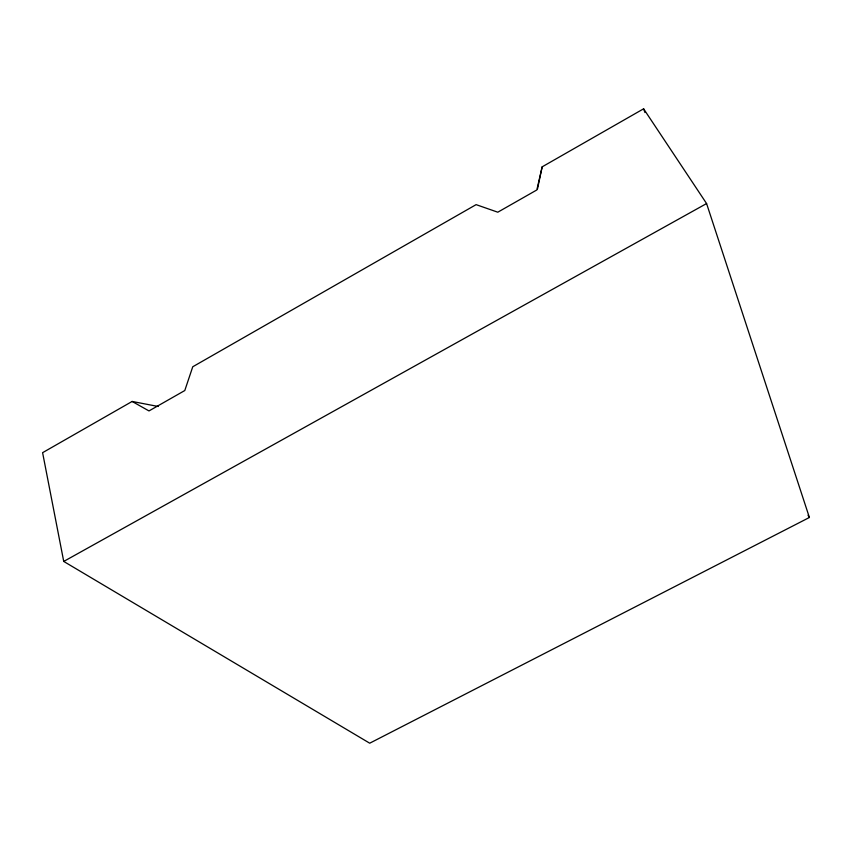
<?xml version="1.0" encoding="UTF-8"?>
<svg xmlns="http://www.w3.org/2000/svg" width="852" height="852" viewBox="0 0 852 852"><rect width="100%" height="100%" fill="white"/><g stroke="black" fill="none" stroke-linecap="round" stroke-linejoin="round"><path stroke-width="1.28" d="M537.516 188.867L542.16 166.843L643.611 108.8L706.585 203.553L809.4 517.483L369.715 743.2L63.73 561.436L42.6 452.678L132.135 401.452L158.227 406.489M542.16 166.843L536.824 189.964L497.792 212.201L476.108 204.64L192.754 366.765L184.788 390.535L148.994 410.93L132.135 401.452M63.73 561.436L706.585 203.553M808.026 515.226L809.4 517.483M643.611 108.8L644.953 112.539"/></g></svg>
